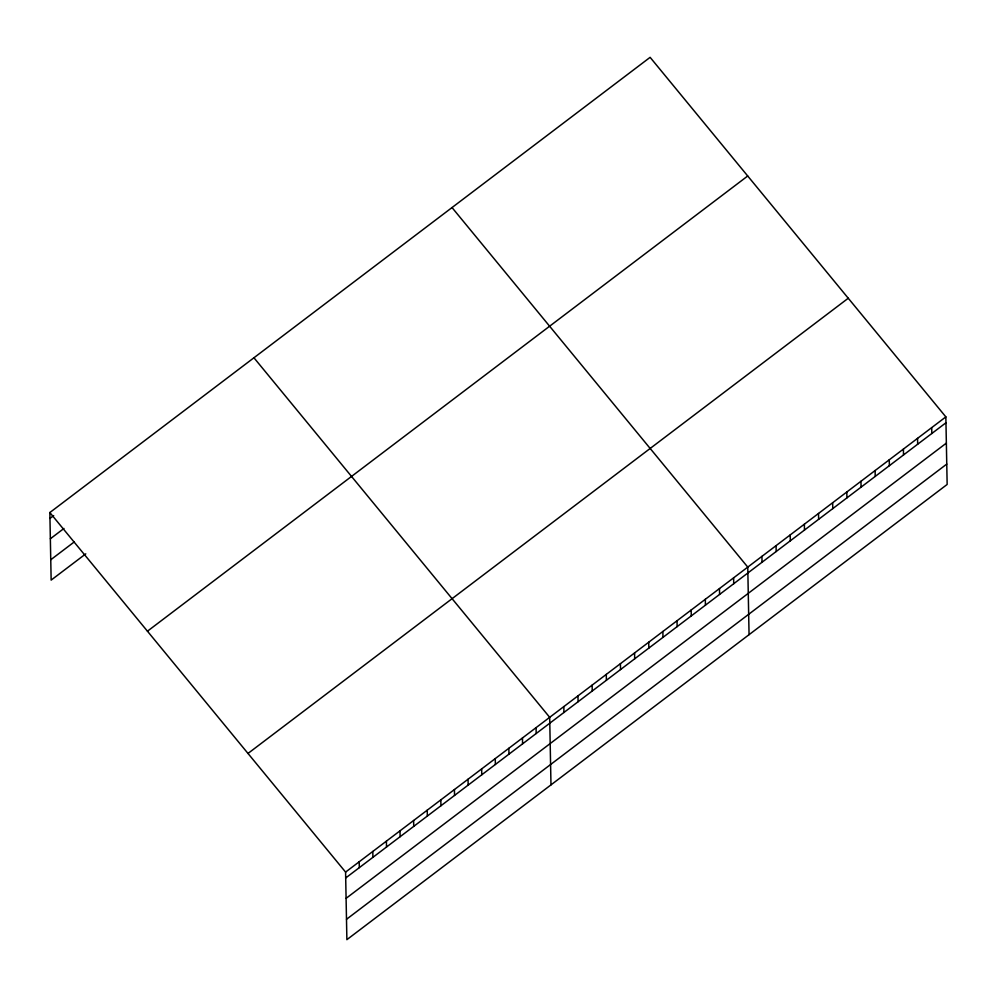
<?xml version="1.0" encoding="UTF-8"?>
<svg xmlns="http://www.w3.org/2000/svg" width="997" height="997" viewBox="0 0 997 997"><rect width="100%" height="100%" fill="white"/><g stroke="black" fill="none" stroke-linecap="round" stroke-linejoin="round"><path stroke-width="1.5" d="M49.85 512.545L650.119 57.34L945.854 416.896L947.15 484.455L346.881 939.66L345.585 872.101L49.85 512.545L51.146 580.104L85.779 553.846M49.962 518.428L53.676 515.611M50.349 538.779L63.958 528.46M50.76 559.753L74.252 541.932M147.444 631.201L747.713 175.995M247.991 753.445L848.26 298.24M345.585 872.101L945.854 416.896M345.697 877.971L945.966 422.765M346.096 898.334L946.352 443.129M346.495 919.296L946.764 464.091M452.027 207.563L747.762 567.106L749.059 634.665M253.936 357.773L549.683 717.329L550.98 784.888M931.709 427.626L931.821 433.496M917.552 438.356L917.664 444.226M903.407 449.086L903.519 454.956M889.262 459.816L889.374 465.686M875.104 470.547L875.216 476.416M860.959 481.277L861.072 487.147M846.814 492.007L846.927 497.877M832.657 502.737L832.769 508.607M818.512 513.467L818.624 519.337M804.367 524.198L804.479 530.068M790.21 534.915L790.322 540.798M776.065 545.646L776.177 551.528M761.92 556.376L762.032 562.258M733.618 577.836L733.73 583.719M719.473 588.566L719.585 594.449M705.315 599.297L705.427 605.179M691.17 610.027L691.282 615.909M677.025 620.757L677.137 626.639M662.868 631.487L662.98 637.37M648.723 642.218L648.835 648.1M634.578 652.948L634.69 658.83M620.421 663.678L620.533 669.56M606.276 674.408L606.388 680.29M592.131 685.138L592.243 691.021M577.973 695.869L578.086 701.738M563.828 706.599L563.941 712.469M536.074 727.648L536.187 733.518M522.465 737.967L522.578 743.837M508.856 748.286L508.969 754.156M495.26 758.605L495.372 764.475M481.651 768.924L481.763 774.794M468.042 779.243L468.154 785.113M454.433 789.549L454.545 795.432M440.824 799.868L440.948 805.75M427.227 810.187L427.339 816.069M413.618 820.506L413.73 826.388M400.009 830.825L400.121 836.707M386.4 841.144L386.524 847.026M372.803 851.463L372.915 857.333M359.194 861.782L359.306 867.652"/></g></svg>
